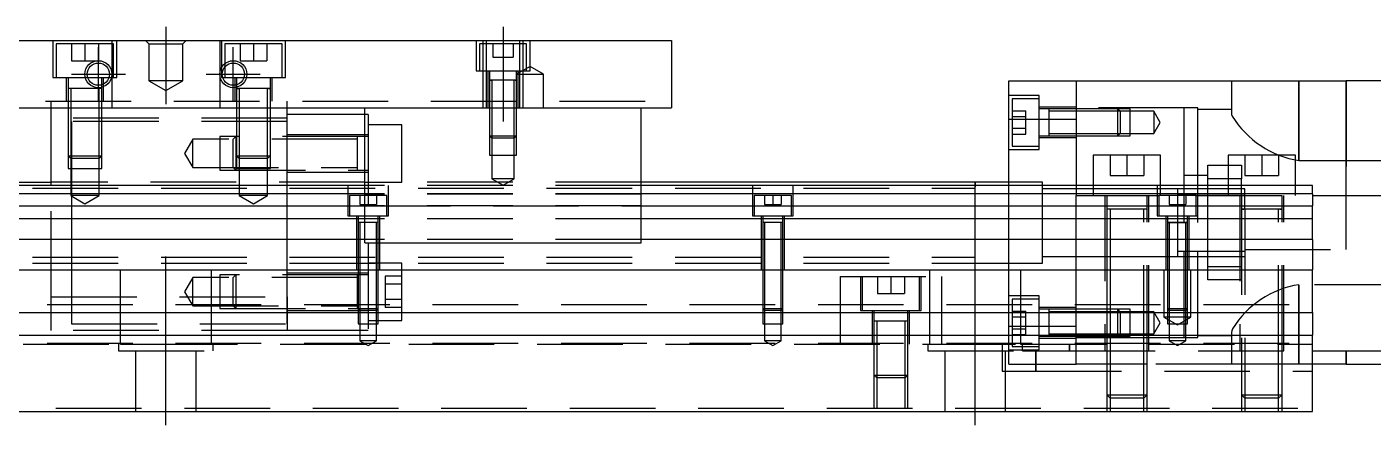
# Model space of a CAD drawing. Extents: x -10 to 536, y -256 to 77.
# Drawn here: x 149.4 to 349, y -223.3 to -164.3 of the extents above; entities that cross this region are included whole.
import ezdxf

# ---------------------------------------------------------------- set-up
doc = ezdxf.new("R2010")
doc.units = 0
doc.linetypes.add('CENTER', pattern=[50.8, 31.75, -6.35, 6.35, -6.35])
doc.linetypes.add('DASHED', pattern=[19.05, 12.7, -6.35])
doc.layers.get('0').update_dxf_attribs({"linetype": 'CONTINUOUS'})
doc.layers.add('CENTER', color=1, linetype='CENTER')

msp = doc.modelspace()

# ---------------------------------------------------------------- linework, layer by layer
at = {"color": 7, "linetype": 'CONTINUOUS'}
for p, q in [((95, -166.31), (245, -166.31)), ((245, -166.31), (245, -176.31)), ((295, -177.98029), (295, -172.31)), ((295, -172.31), (305, -172.31)), ((305, -172.31), (345, -172.31)), ((305, -172.31), (305, -187.81)), ((345, -189.31), (345, -172.31)), ((355, -172.31), (345, -172.31)), ((185.1, -176.31), (185.1, -175.31)), ((95, -176.31), (245, -176.31)), ((153, -187.81), (153, -176.31)), ((188, -196.31), (188, -176.31)), ((199.5, -177.31), (188, -177.31)), ((199.5, -196.31), (199.5, -176.31)), ((240.5, -196.31), (240.5, -176.31)), ((188, -187.81), (188, -178.31)), ((295, -177.98029), (305, -177.98029)), ((295, -187.81), (295, -177.98029)), ((317.5, -183.31), (307.5, -183.31)), ((307.5, -183.31), (307.5, -187.81)), ((317.5, -187.81), (317.5, -183.31)), ((337.5, -183.31), (327.5, -183.31)), ((327.5, -183.31), (327.5, -187.81)), ((337.5, -187.81), (337.5, -183.31)), ((140.5, -187.31), (153, -187.31)), ((290.005, -187.31), (240.5, -187.31)), ((295, -187.31), (289.995, -187.31)), ((290, -193.31), (290, -187.309994)), ((290, -199.310006), (290, -187.309994)), ((290, -187.808756), (290, -187.31)), ((199.5, -187.81), (140.5, -187.81)), ((199.5, -189.062272), (140.5, -189.062272)), ((340, -187.81), (240.5, -187.81)), ((340, -189.062272), (240.5, -189.062272)), ((290, -198.435), (290, -188.185)), ((340, -189.062272), (340, -187.81)), ((340, -189.062272), (340, -190.83668)), ((340, -189.31), (355, -189.31)), ((140.5, -190.83668), (199.5, -190.83668)), ((240.5, -190.83668), (340, -190.83668)), ((340, -192.733076), (340, -190.83668)), ((199.5, -192.733076), (140.5, -192.733076)), ((340, -192.733076), (240.5, -192.733076)), ((340, -195.787372), (340, -192.733076)), ((199.5, -195.787372), (140.5, -195.787372)), ((199.5, -196.31), (240.5, -196.31)), ((340, -195.787372), (240.5, -195.787372)), ((340, -195.787372), (340, -200.31)), ((290, -199.310006), (290, -198.435)), ((0, -200.31), (340, -200.31)), ((340, -206.61), (340, -200.31)), ((0, -206.61), (340, -206.61)), ((340, -206.61), (340, -210.01)), ((0, -210.01), (340, -210.01)), ((340, -221.31), (340, -210.01)), ((340, -212.31), (355, -212.31)), ((345, -214.31), (345, -212.31)), ((345, -214.31), (340, -214.31)), ((345, -214.31), (355, -214.31)), ((0, -221.31), (340, -221.31))]:
    msp.add_line(p, q, dxfattribs=at)
at = {"color": 3, "linetype": 'DASHED'}
for p, q in [((153.25, -166.31), (153.25, -171.81)), ((162.25, -166.81), (153.75, -166.81)), ((153.75, -166.81), (153.75, -171.81)), ((156, -166.81), (156, -169.31)), ((158, -166.81), (158, -169.31)), ((160, -166.81), (160, -169.31)), ((162, -166.31), (162, -176.31)), ((162, -166.31), (162, -176.31)), ((162.25, -171.81), (162.25, -166.81)), ((162.75, -171.81), (162.75, -166.31)), ((167, -166.31), (167.5, -166.81)), ((167.5, -166.81), (167.5, -172.31)), ((167.5, -166.81), (172.5, -166.81)), ((172.5, -166.81), (173, -166.31)), ((172.5, -172.31), (172.5, -166.81)), ((178, -166.31), (178, -176.31)), ((178, -166.31), (178, -176.31)), ((178.25, -166.31), (178.25, -171.81)), ((187.25, -166.81), (178.75, -166.81)), ((178.75, -166.81), (178.75, -169.74875)), ((181, -166.81), (181, -169.31)), ((183, -166.81), (183, -169.31)), ((185, -166.81), (185, -169.31)), ((187.25, -171.81), (187.25, -166.81)), ((187.75, -171.81), (187.75, -166.31)), ((216, -166.31), (216, -170.81)), ((223.5, -166.81), (216.5, -166.81)), ((216.5, -166.81), (216.5, -170.81)), ((217.000006, -166.31), (217.000006, -166.81)), ((217.000006, -166.81), (217.000006, -170.81)), ((217.5, -166.31), (217.5, -176.31)), ((218.5, -166.81), (218.5, -168.81)), ((220, -166.81), (220, -168.81)), ((221.5, -166.81), (221.5, -168.81)), ((222.5, -176.31), (222.5, -166.31)), ((222.999994, -166.81), (222.999994, -166.31)), ((222.999994, -170.81), (222.999994, -166.81)), ((223.5, -170.81), (223.5, -166.81)), ((224, -170.81), (224, -166.31)), ((156, -169.31), (158, -169.31)), ((158, -169.31), (160, -169.31)), ((181, -169.31), (183, -169.31)), ((183, -169.31), (185, -169.31)), ((218.5, -168.81), (220, -168.81)), ((220, -168.81), (221.5, -168.81)), ((178.75, -169.74875), (178.75, -170.232968)), ((178.75, -170.232968), (178.75, -171.81)), ((216, -170.81), (224, -170.81)), ((217.000006, -170.81), (217.000006, -176.31)), ((217.75, -170.81), (217.75, -176.31)), ((218, -170.81), (218, -172.21)), ((224, -170.1553), (222, -171.31)), ((222, -172.21), (222, -170.81)), ((222, -171.31), (226, -171.31)), ((222.25, -176.31), (222.25, -170.81)), ((222.999994, -176.31), (222.999994, -170.81)), ((226, -171.31), (224, -170.1553)), ((226, -176.31), (226, -171.31)), ((153.25, -171.81), (162.75, -171.81)), ((155.25, -171.81), (155.25, -175.31)), ((160.500006, -173.41), (155.499994, -173.41)), ((155.5, -171.81), (155.5, -173.41)), ((155.5, -173.405), (155.5, -173.41)), ((155.757468, -173.41), (155.5, -173.41)), ((155.5, -173.41), (155.5, -173.415)), ((155.5, -173.41), (155.5, -175.31)), ((160.013852, -173.41), (155.757468, -173.41)), ((155.9, -173.41), (155.9, -175.31)), ((160.242552, -173.41), (160.013852, -173.41)), ((160.1, -175.31), (160.1, -173.41)), ((160.5, -173.41), (160.242552, -173.41)), ((160.5, -172.882418), (160.5, -171.81)), ((160.5, -173.246492), (160.5, -172.882418)), ((160.5, -173.41), (160.5, -173.246492)), ((160.5, -173.41), (160.5, -173.405)), ((160.5, -173.415), (160.5, -173.41)), ((160.5, -175.31), (160.5, -173.41)), ((160.75, -175.31), (160.75, -171.81)), ((167.5, -172.31), (170, -173.753376)), ((172.5, -172.31), (167.5, -172.31)), ((170, -173.753376), (172.5, -172.31)), ((178.25, -171.81), (187.75, -171.81)), ((180.25, -171.81), (180.25, -175.31)), ((185.500006, -173.41), (180.499994, -173.41)), ((185.500006, -173.41), (180.499994, -173.41)), ((185.500006, -173.41), (180.499994, -173.41)), ((180.5, -171.81), (180.5, -172.882418)), ((180.5, -172.882418), (180.5, -173.246492)), ((180.5, -173.246492), (180.5, -173.41)), ((180.5, -173.405), (180.5, -173.41)), ((180.5, -173.41), (180.757448, -173.41)), ((180.757468, -173.41), (180.5, -173.41)), ((180.5, -173.41), (180.5, -173.415)), ((180.5, -173.41), (180.5, -175.31)), ((185.242552, -173.41), (180.757468, -173.41)), ((180.9, -173.41), (180.9, -175.31)), ((185.1, -175.31), (185.1, -173.41)), ((185.5, -173.41), (185.242552, -173.41)), ((185.242602, -173.41), (185.5, -173.41)), ((185.5, -173.41), (185.5, -171.81)), ((185.5, -173.41), (185.5, -173.405)), ((185.5, -173.415), (185.5, -173.41)), ((185.5, -175.31), (185.5, -173.41)), ((185.75, -175.31), (185.75, -171.81)), ((222.000006, -172.21), (217.999994, -172.21)), ((222.000006, -172.21), (217.999994, -172.21)), ((222.000006, -172.21), (217.999994, -172.21)), ((218, -172.205), (218, -172.21)), ((218, -172.21), (218.216462, -172.21)), ((218.216708, -172.21), (218, -172.21)), ((218, -172.21), (218, -172.215)), ((218, -172.21), (218, -176.31)), ((221.783332, -172.21), (218.216708, -172.21)), ((218.35, -172.21), (218.35, -176.31)), ((221.65, -176.31), (221.65, -172.21)), ((222, -172.21), (221.783332, -172.21)), ((221.783538, -172.21), (222, -172.21)), ((222, -172.21), (222, -172.205)), ((222, -172.215), (222, -172.21)), ((222, -176.31), (222, -172.21)), ((328, -172.31), (328, -177.044622)), ((338, -184.114212), (338, -172.31)), ((338, -172.31), (338, -184.114212)), ((345, -172.31), (345, -189.31)), ((95, -175.31), (245, -175.31)), ((153, -176.31), (153, -175.31)), ((155.5, -175.31), (155.5, -176.31)), ((155.500006, -175.31), (155.500006, -176.31)), ((155.9, -175.31), (155.9, -176.31)), ((160.1, -176.31), (160.1, -175.31)), ((160.499994, -176.31), (160.499994, -175.31)), ((160.5, -176.31), (160.5, -175.31)), ((180.5, -175.31), (180.5, -183.41)), ((180.500006, -175.31), (180.500006, -183.41)), ((180.9, -175.31), (180.9, -183.81)), ((185.499994, -176.31), (185.499994, -175.31)), ((185.5, -176.31), (185.5, -175.31)), ((188, -176.31), (188, -175.31)), ((299.5, -174.460758), (295, -174.460758)), ((295.5, -174.960758), (295.5, -178.460758)), ((299.5, -174.960758), (295.5, -174.960758)), ((299.5, -182.460758), (299.5, -174.460758)), ((155.5, -176.31), (155.5, -183.41)), ((155.500006, -176.31), (155.500006, -183.410006)), ((155.9, -176.31), (155.9, -183.81)), ((160.1, -183.81), (160.1, -176.31)), ((160.499994, -183.410006), (160.499994, -176.31)), ((160.5, -183.41), (160.5, -176.31)), ((185.1, -183.81), (185.1, -176.31)), ((185.499994, -183.410006), (185.499994, -176.31)), ((185.5, -183.41), (185.5, -176.31)), ((200, -177.31), (199.5, -177.31)), ((200, -177.31), (200, -209.31)), ((218, -176.31), (218, -180.46)), ((218.000006, -176.31), (218.000002, -180.46)), ((218.35, -176.31), (218.35, -180.81)), ((221.65, -180.81), (221.65, -176.31)), ((221.999998, -180.46), (221.999994, -176.31)), ((222, -180.46), (222, -176.31)), ((295.5, -176.728706), (297.5, -176.728706)), ((295.5, -177.594732), (297.5, -177.594732)), ((297.5, -177.594732), (297.5, -176.728706)), ((297.5, -179.326782), (297.5, -177.594732)), ((305, -176.210758), (299.5, -176.210758)), ((300.9, -176.460758), (299.5, -176.460758)), ((300.9, -176.460758), (300.895, -176.460758)), ((300.9, -176.460752), (300.9, -177.045768)), ((300.9, -176.460758), (300.9, -176.677426)), ((305, -176.460758), (300.9, -176.460758)), ((300.905, -176.460758), (300.9, -176.460758)), ((300.9, -176.677426), (300.9, -177.045772)), ((305, -176.810758), (300.9, -176.810758)), ((300.9, -177.045768), (300.9, -178.320712)), ((300.9, -177.045772), (300.9, -178.460758)), ((321, -176.31), (305, -176.31)), ((311.15, -176.460758), (305, -176.460758)), ((311.15, -176.46076), (305, -176.460762)), ((311.5, -176.810758), (305, -176.810758)), ((311.15, -178.460758), (311.15, -176.460758)), ((311.5, -176.810758), (311.15, -176.460758)), ((313, -176.460762), (311.15, -176.46076)), ((311.5, -176.810758), (311.5, -178.460758)), ((313, -176.810758), (311.5, -176.810758)), ((313, -180.460752), (313, -176.460762)), ((316.5, -176.810758), (313, -176.810758)), ((316.5, -176.810758), (316.5, -180.110758)), ((317.452628, -178.460758), (316.5, -176.810758)), ((321, -187.81), (321, -176.31)), ((323, -176.31), (321, -176.31)), ((323, -187.81), (323, -176.31)), ((328, -176.56), (323, -176.56)), ((328, -177.044622), (328.03311, -177.266202)), ((328.03311, -177.266202), (328.13006, -177.52654)), ((188, -177.81), (153, -177.81)), ((156, -178.31), (156, -183.81)), ((188, -178.31), (156, -178.31)), ((205, -178.81), (200, -178.81)), ((205, -187.31), (205, -178.81)), ((295.5, -178.460758), (295.5, -181.960758)), ((295.5, -179.326782), (297.5, -179.326782)), ((297.5, -180.192808), (297.5, -179.326782)), ((300.9, -178.320712), (300.9, -178.600804)), ((300.9, -178.460758), (300.9, -179.875816)), ((300.9, -178.600804), (300.9, -179.87582)), ((311.15, -180.460758), (311.15, -178.460758)), ((311.5, -178.460758), (311.5, -180.110758)), ((316.5, -180.110758), (317.452628, -178.460758)), ((174, -180.96), (172.787564, -183.06)), ((174, -185.16), (174, -180.96)), ((198.4, -180.96), (174, -180.96)), ((200, -180.56), (178, -180.560004)), ((178, -180.560004), (178, -185.559994)), ((180.4, -180.560003), (180.4, -185.559995)), ((200, -180.31), (188, -180.31)), ((198.4, -185.56), (198.4, -180.56)), ((218, -180.46), (222, -180.46)), ((218, -180.46), (218.35, -180.81)), ((218.000002, -180.46), (218.000006, -183.31)), ((221.65, -180.81), (218.35, -180.81)), ((218.35, -180.81), (218.35, -183.31)), ((221.65, -180.81), (222, -180.46)), ((221.65, -183.31), (221.65, -180.81)), ((221.999994, -183.31), (221.999998, -180.46)), ((295.5, -180.192808), (297.5, -180.192808)), ((299.5, -180.460758), (300.9, -180.460758)), ((299.5, -180.710758), (305, -180.710758)), ((300.895, -180.460758), (300.9, -180.460758)), ((300.9, -179.875816), (300.9, -180.24405)), ((300.9, -179.87582), (300.9, -180.460762)), ((300.9, -180.110758), (305, -180.110758)), ((300.9, -180.24405), (300.9, -180.460758)), ((300.9, -180.460758), (305, -180.460758)), ((300.9, -180.460758), (300.905, -180.460758)), ((305, -180.110758), (311.5, -180.110758)), ((305, -180.460752), (311.15, -180.460756)), ((305, -180.460758), (311.15, -180.460758)), ((311.15, -180.460758), (311.5, -180.110758)), ((311.15, -180.460756), (313, -180.460752)), ((311.5, -180.110758), (313, -180.110758)), ((313, -180.110758), (316.5, -180.110758)), ((155.5, -183.41), (160.5, -183.41)), ((155.5, -183.41), (155.9, -183.81)), ((155.500006, -183.410006), (155.500006, -185.31)), ((160.1, -183.81), (160.5, -183.41)), ((160.499994, -185.31), (160.499994, -183.410006)), ((172.787564, -183.06), (174, -185.16)), ((180.5, -183.41), (185.5, -183.41)), ((180.5, -183.41), (180.9, -183.81)), ((180.500006, -183.41), (180.500006, -185.31)), ((185.1, -183.81), (185.5, -183.41)), ((185.499994, -185.31), (185.499994, -183.410006)), ((218.000006, -183.31), (221.999994, -183.31)), ((218.35, -183.31), (218.35, -186.81)), ((221.65, -186.81), (221.65, -183.31)), ((295, -182.460758), (299.5, -182.460758)), ((295.5, -181.960758), (299.5, -181.960758)), ((310, -183.31), (310, -186.31)), ((312.5, -183.31), (312.5, -186.31)), ((315, -183.31), (315, -186.31)), ((330, -183.31), (330, -186.31)), ((332.5, -183.31), (332.5, -186.31)), ((335, -183.31), (335, -186.31)), ((155.500006, -185.31), (160.499994, -185.31)), ((160.1, -183.81), (155.9, -183.81)), ((155.9, -183.81), (155.9, -185.31)), ((155.9, -185.31), (155.9, -189.31)), ((156, -183.81), (156, -196.31)), ((160.1, -185.31), (160.1, -183.81)), ((160.1, -189.31), (160.1, -185.31)), ((174, -185.16), (198.4, -185.16)), ((178, -185.559994), (200, -185.56)), ((180.500006, -185.31), (185.499994, -185.31)), ((185.1, -183.81), (180.9, -183.81)), ((180.9, -183.81), (180.9, -185.31)), ((180.9, -185.31), (180.9, -189.31)), ((185.1, -185.31), (185.1, -183.81)), ((185.1, -189.31), (185.1, -185.31)), ((324.5, -184.81), (327.5, -184.81)), ((324.5, -186.81), (324.5, -184.81)), ((327.5, -184.81), (329.5, -184.81)), ((329.5, -184.81), (329.5, -186.81)), ((338, -184.114212), (353, -184.114212)), ((199.5, -187.31), (153, -187.31)), ((188, -185.81), (200, -185.81)), ((199.5, -187.31), (205, -187.31)), ((200, -187.31), (205, -187.31)), ((240.5, -187.31), (205, -187.31)), ((221.65, -186.81), (218.35, -186.81)), ((218.35, -186.81), (220, -187.762628)), ((220, -187.762628), (221.65, -186.81)), ((290, -187.31), (290, -187.984782)), ((300, -187.31), (295, -187.31)), ((300, -187.81), (300, -187.31)), ((310, -186.31), (312.5, -186.31)), ((312.5, -186.31), (315, -186.31)), ((324.5, -186.31), (321, -186.31)), ((327.5, -186.81), (324.5, -186.81)), ((324.5, -187.81), (324.5, -186.81)), ((329.5, -186.81), (327.5, -186.81)), ((329.5, -187.81), (329.5, -186.81)), ((330, -186.31), (332.5, -186.31)), ((332.5, -186.31), (335, -186.31)), ((55, -188.185), (290, -188.185)), ((153, -204.31), (153, -187.81)), ((160.1, -189.31), (155.9, -189.31)), ((155.9, -189.31), (158, -190.522436)), ((158, -190.522436), (160.1, -189.31)), ((185.1, -189.31), (180.9, -189.31)), ((180.9, -189.31), (183, -190.522436)), ((183, -190.522436), (185.1, -189.31)), ((188, -208.31), (188, -187.81)), ((197, -187.81), (197, -192.31)), ((202.75, -189.31), (197.25, -189.31)), ((197.25, -189.31), (197.25, -192.31)), ((198.75, -189.31), (198.75, -190.61)), ((240.5, -187.81), (199.5, -187.81)), ((240.5, -189.062272), (199.5, -189.062272)), ((240.5, -189.107056), (199.5, -189.107056)), ((200, -189.31), (200, -190.61)), ((201.25, -189.31), (201.25, -190.61)), ((202.75, -192.31), (202.75, -189.31)), ((203, -192.31), (203, -187.81)), ((257, -187.81), (257, -192.31)), ((262.75, -189.31), (257.25, -189.31)), ((257.25, -189.31), (257.25, -192.31)), ((258.75, -189.31), (258.75, -190.61)), ((260, -189.31), (260, -190.61)), ((261.25, -189.31), (261.25, -190.61)), ((262.75, -192.31), (262.75, -189.31)), ((263, -192.31), (263, -187.81)), ((290, -193.109962), (290, -187.808756)), ((295, -200.31), (295, -187.81)), ((300, -193.31), (300, -187.81)), ((305, -188.31), (300, -188.31)), ((305, -187.81), (305, -189.31)), ((307.5, -188.31), (305, -188.31)), ((305, -189.31), (317.25, -189.31)), ((305, -200.31), (305, -189.31)), ((307.5, -187.81), (307.5, -189.31)), ((317.5, -188.31), (307.5, -188.31)), ((309.25, -189.31), (309.25, -212.31)), ((309.5, -189.31), (309.5, -191.31)), ((315.5, -191.31), (315.5, -189.31)), ((315.75, -212.31), (315.75, -189.31)), ((317, -187.81), (317, -192.31)), ((322.75, -189.31), (317.25, -189.31)), ((317.25, -189.31), (317.25, -192.31)), ((317.5, -189.31), (317.5, -187.81)), ((320.005, -188.31), (317.5, -188.31)), ((318.75, -189.31), (318.75, -190.61)), ((321, -188.31), (319.995, -188.31)), ((320, -188.31), (320.005, -198.31)), ((320, -189.06), (330, -189.06)), ((321, -189.31), (321, -187.81)), ((324.5, -188.31), (321, -188.31)), ((321, -192.31), (321, -189.31)), ((321.25, -189.31), (321.25, -190.61)), ((322.75, -189.31), (340, -189.31)), ((322.75, -192.31), (322.75, -189.31)), ((323, -192.31), (323, -187.81)), ((324.5, -189.31), (324.5, -187.81)), ((327.5, -188.31), (324.5, -188.31)), ((324.5, -199.81), (324.5, -189.31)), ((327.5, -187.81), (327.5, -189.31)), ((329.5, -188.31), (327.5, -188.31)), ((329.25, -189.31), (329.25, -212.31)), ((329.5, -189.31), (329.5, -187.81)), ((330, -188.31), (329.5, -188.31)), ((329.5, -189.31), (329.5, -191.31)), ((330, -189.31), (330, -188.31)), ((330, -191.31), (330, -189.31)), ((335.5, -191.31), (335.5, -189.31)), ((335.75, -212.31), (335.75, -189.31)), ((337.5, -189.31), (337.5, -187.81)), ((345, -197.31), (345, -189.31)), ((198.75, -190.61), (200, -190.61)), ((240.5, -190.81), (199.5, -190.81)), ((199.5, -190.83668), (240.5, -190.83668)), ((200, -190.61), (201.25, -190.61)), ((258.75, -190.61), (260, -190.61)), ((260, -190.61), (261.25, -190.61)), ((315.500006, -191.31), (309.499994, -191.31)), ((309.5, -191.305), (309.5, -191.31)), ((309.849602, -191.31), (309.5, -191.31)), ((309.5, -191.31), (309.5, -200.31)), ((309.5, -191.31), (309.5, -191.315)), ((315.15035, -191.31), (309.849602, -191.31)), ((310, -191.31), (310, -200.31)), ((315, -212.31), (315, -191.31)), ((315.5, -191.31), (315.15035, -191.31)), ((315.5, -191.31), (315.5, -191.305)), ((315.5, -212.31), (315.5, -191.31)), ((315.5, -191.315), (315.5, -191.31)), ((318.75, -190.61), (320, -190.61)), ((320, -190.61), (321.25, -190.61)), ((335.500006, -191.31), (329.499994, -191.31)), ((335.500006, -191.31), (329.499994, -191.31)), ((335.500006, -191.31), (329.499994, -191.31)), ((329.5, -191.305), (329.5, -191.31)), ((329.5, -191.31), (329.84965, -191.31)), ((329.849602, -191.31), (329.5, -191.31)), ((329.5, -191.31), (329.5, -191.315)), ((329.5, -191.31), (329.5, -212.31)), ((335.15035, -191.31), (329.849602, -191.31)), ((330, -191.31), (330, -212.31)), ((335, -212.31), (335, -191.31)), ((335.150204, -191.31), (335.5, -191.31)), ((335.5, -191.31), (335.15035, -191.31)), ((335.5, -191.31), (335.5, -191.305)), ((335.5, -191.315), (335.5, -191.31)), ((335.5, -212.31), (335.5, -191.31)), ((197, -192.31), (203, -192.31)), ((198.25, -192.31), (198.25, -200.31)), ((199.998804, -193.31), (198.499994, -193.31)), ((201.500006, -193.31), (198.499994, -193.31)), ((198.5, -192.31), (198.5, -193.31)), ((198.5, -193.305), (198.5, -193.31)), ((198.624678, -193.31), (198.5, -193.31)), ((198.5, -193.31), (198.5, -193.315)), ((198.5, -193.31), (198.5, -200.31)), ((199.998804, -193.31), (198.624678, -193.31)), ((198.75, -193.31), (198.75, -200.31)), ((240.5, -192.733076), (199.5, -192.733076)), ((201.500006, -193.31), (199.998804, -193.31)), ((201.37533, -193.31), (199.998804, -193.31)), ((201.25, -200.31), (201.25, -193.31)), ((201.5, -193.31), (201.37533, -193.31)), ((201.5, -193.31), (201.5, -192.31)), ((201.5, -193.31), (201.5, -193.305)), ((201.5, -193.315), (201.5, -193.31)), ((201.5, -200.31), (201.5, -193.31)), ((201.75, -200.31), (201.75, -192.31)), ((257, -192.31), (263, -192.31)), ((258.25, -192.31), (258.25, -200.31)), ((259.998804, -193.31), (258.499994, -193.31)), ((261.500006, -193.31), (258.499994, -193.31)), ((258.5, -192.31), (258.5, -193.31)), ((258.5, -193.305), (258.5, -193.31)), ((258.624678, -193.31), (258.5, -193.31)), ((258.5, -193.31), (258.5, -193.315)), ((258.5, -193.31), (258.5, -200.31)), ((259.998804, -193.31), (258.624678, -193.31)), ((258.75, -193.31), (258.75, -200.31)), ((261.500006, -193.31), (259.998804, -193.31)), ((261.37533, -193.31), (259.998804, -193.31)), ((261.25, -200.31), (261.25, -193.31)), ((261.5, -193.31), (261.37533, -193.31)), ((261.5, -193.31), (261.5, -192.31)), ((261.5, -193.31), (261.5, -193.305)), ((261.5, -193.315), (261.5, -193.31)), ((261.5, -200.31), (261.5, -193.31)), ((261.75, -200.31), (261.75, -192.31)), ((290, -199.309164), (290, -193.109962)), ((300, -199.31), (300, -193.31)), ((317, -192.31), (323, -192.31)), ((318.25, -192.31), (318.25, -200.31)), ((321.500006, -193.31), (318.499994, -193.31)), ((320, -193.31), (318.499994, -193.31)), ((321.500006, -193.31), (318.499994, -193.31)), ((318.5, -192.31), (318.5, -193.31)), ((318.5, -193.305), (318.5, -193.31)), ((318.5, -193.31), (318.62467, -193.31)), ((318.624678, -193.31), (318.5, -193.31)), ((318.5, -193.31), (318.5, -200.31)), ((318.5, -193.31), (318.5, -193.315)), ((318.62467, -193.31), (321.375392, -193.31)), ((319.998804, -193.31), (318.624678, -193.31)), ((318.75, -193.31), (318.75, -200.31)), ((321.37533, -193.31), (319.998804, -193.31)), ((321.500006, -193.31), (320, -193.31)), ((321, -193.31), (321, -192.31)), ((321, -210.31), (321, -193.31)), ((321.25, -200.31), (321.25, -193.31)), ((321.5, -193.31), (321.37533, -193.31)), ((321.375392, -193.31), (321.5, -193.31)), ((321.5, -193.31), (321.5, -192.31)), ((321.5, -193.31), (321.5, -193.305)), ((321.5, -200.31), (321.5, -193.31)), ((321.5, -193.315), (321.5, -193.31)), ((321.75, -200.31), (321.75, -192.31)), ((323, -193.31), (323, -192.31)), ((323, -210.31), (323, -193.31)), ((156, -196.31), (156, -200.31)), ((188, -200.31), (188, -196.31)), ((240.5, -195.787372), (199.5, -195.787372)), ((240.5, -195.81), (199.5, -195.81)), ((320, -197.56), (330, -197.56)), ((330, -197.31), (345, -197.31)), ((55, -198.435), (290, -198.435)), ((55, -199.31), (290, -199.31)), ((205, -199.31), (200, -199.31)), ((205, -207.81), (205, -199.31)), ((289.995, -199.31), (290, -199.31)), ((290, -199.31), (290, -199.309164)), ((290, -199.31), (290.005, -199.31)), ((290, -199.31), (295, -199.31)), ((295, -199.31), (300, -199.31)), ((300, -198.31), (305, -198.31)), ((305, -198.31), (309.5, -198.31)), ((309.5, -198.31), (310, -198.31)), ((310, -198.31), (320.005, -198.31)), ((319.995, -198.31), (329.5, -198.31)), ((320.005, -198.31), (329.5, -198.31)), ((329.5, -198.31), (330, -198.31)), ((156, -200.31), (156, -206.61)), ((163.291796, -211.31), (163.291796, -200.31)), ((174, -201.46), (172.787564, -203.56)), ((174, -205.66), (174, -201.46)), ((198.4, -201.46), (174, -201.46)), ((176.708204, -200.31), (176.708204, -211.31)), ((200, -201.06), (178, -201.060004)), ((178, -201.060004), (178, -206.059994)), ((180.4, -201.060003), (180.4, -206.059995)), ((188, -204.31), (188, -200.31)), ((200, -200.81), (188, -200.81)), ((198.4, -206.06), (198.4, -201.06)), ((198.5, -200.31), (198.5, -206.06)), ((198.500006, -200.31), (198.500002, -206.06)), ((198.75, -200.31), (198.75, -206.31)), ((201.25, -206.31), (201.25, -200.31)), ((201.499998, -206.06), (201.499994, -200.31)), ((201.5, -206.06), (201.5, -200.31)), ((202.5, -201.250598), (202.5, -205.869402)), ((205, -201.250598), (202.5, -201.250598)), ((258.5, -200.31), (258.5, -206.06)), ((258.500006, -200.31), (258.500002, -206.06)), ((258.75, -200.31), (258.75, -206.31)), ((261.25, -206.31), (261.25, -200.31)), ((261.499998, -206.06), (261.499994, -200.31)), ((261.5, -206.06), (261.5, -200.31)), ((270, -201.31), (270, -206.61)), ((270, -201.31), (285, -201.31)), ((273, -201.31), (273, -206.31)), ((273.25, -201.31), (273.25, -206.31)), ((275.5, -201.31), (275.5, -203.81)), ((277.5, -201.31), (277.5, -203.81)), ((279.5, -201.31), (279.5, -203.81)), ((281.75, -206.31), (281.75, -201.31)), ((282, -206.31), (282, -201.31)), ((283.291796, -211.31), (283.291796, -200.31)), ((285, -201.31), (285, -206.61)), ((295, -206.61), (295, -200.31)), ((296.708204, -200.31), (296.708204, -211.31)), ((305, -206.61), (305, -200.31)), ((309.5, -200.31), (309.5, -206.61)), ((310, -200.31), (310, -206.61)), ((318, -200.31), (318, -207.31)), ((318.5, -200.31), (318.5, -206.06)), ((318.500006, -200.31), (318.500006, -206.060006)), ((318.75, -200.31), (318.75, -206.31)), ((321.25, -206.31), (321.25, -200.31)), ((321.499994, -206.060006), (321.499994, -200.31)), ((321.5, -206.06), (321.5, -200.31)), ((322, -207.31), (322, -200.31)), ((324.5, -199.81), (329.5, -199.81)), ((324.5, -201.81), (324.5, -199.81)), ((172.787564, -203.56), (174, -205.66)), ((205, -202.4053), (202.5, -202.4053)), ((329.5, -201.81), (324.5, -201.81)), ((353, -202.505788), (338, -202.505788)), ((338, -214.31), (338, -202.505788)), ((338, -202.505788), (338, -212.31)), ((0, -205.46), (340, -205.46)), ((153, -204.31), (188, -204.31)), ((153, -206.61), (153, -204.31)), ((188, -204.31), (188, -209.31)), ((205, -204.7147), (202.5, -204.7147)), ((275.5, -203.81), (277.5, -203.81)), ((277.5, -203.81), (279.5, -203.81)), ((299.5, -204.159242), (295, -204.159242)), ((295.5, -204.659242), (295.5, -206.61)), ((299.5, -204.659242), (295.5, -204.659242)), ((299.5, -212.159242), (299.5, -204.159242)), ((153, -209.31), (153, -206.61)), ((156, -206.61), (156, -208.31)), ((174, -205.66), (198.4, -205.66)), ((178, -206.059994), (200, -206.06)), ((188, -206.31), (200, -206.31)), ((198.5, -206.06), (201.5, -206.06)), ((198.5, -206.06), (198.75, -206.31)), ((198.500002, -206.06), (198.500006, -206.61)), ((198.500006, -206.61), (198.500006, -208.31)), ((201.25, -206.31), (198.75, -206.31)), ((198.75, -206.31), (198.75, -208.31)), ((201.25, -206.31), (201.5, -206.06)), ((201.25, -208.31), (201.25, -206.31)), ((201.499994, -206.61), (201.499998, -206.06)), ((201.499994, -208.31), (201.499994, -206.61)), ((205, -205.869402), (202.5, -205.869402)), ((258.5, -206.06), (261.5, -206.06)), ((258.5, -206.06), (258.75, -206.31)), ((258.500002, -206.06), (258.500006, -206.61)), ((258.500006, -206.61), (258.500006, -208.31)), ((261.25, -206.31), (258.75, -206.31)), ((258.75, -206.31), (258.75, -208.31)), ((261.25, -206.31), (261.5, -206.06)), ((261.25, -208.31), (261.25, -206.31)), ((261.499994, -206.61), (261.499998, -206.06)), ((261.499994, -208.31), (261.499994, -206.61)), ((270, -206.61), (270, -210.01)), ((273, -206.31), (282, -206.31)), ((274.75, -206.31), (274.75, -211.31)), ((275, -206.31), (275, -206.61)), ((275, -206.61), (275, -207.91)), ((280, -206.61), (280, -206.31)), ((280, -207.91), (280, -206.61)), ((280.25, -211.31), (280.25, -206.31)), ((285, -206.61), (285, -210.01)), ((295, -208.63971), (295, -206.61)), ((295.5, -206.427192), (297.5, -206.427192)), ((295.5, -206.61), (295.5, -208.159242)), ((295.5, -207.293218), (297.5, -207.293218)), ((297.5, -207.293218), (297.5, -206.427192)), ((297.5, -209.025268), (297.5, -207.293218)), ((305, -205.909242), (299.5, -205.909242)), ((300.9, -206.159242), (299.5, -206.159242)), ((300.9, -206.159242), (300.895, -206.159242)), ((300.9, -206.159238), (300.9, -210.159248)), ((300.9, -206.159238), (300.9, -206.509242)), ((300.9, -206.159238), (300.9, -210.159248)), ((300.9, -206.159242), (300.9, -206.37591)), ((305, -206.159242), (300.9, -206.159242)), ((300.905, -206.159242), (300.9, -206.159242)), ((300.9, -206.37591), (300.9, -206.609676)), ((300.9, -206.509242), (300.9, -206.61)), ((305, -206.509242), (300.9, -206.509242)), ((300.9, -206.609676), (300.9, -208.159242)), ((300.9, -206.61), (300.9, -208.026198)), ((309.5, -206.159242), (305, -206.159242)), ((309.5, -206.159248), (305, -206.159248)), ((309.5, -206.509242), (305, -206.509242)), ((305, -210.01), (305, -206.61)), ((310, -206.159242), (309.5, -206.159242)), ((310, -206.159248), (309.5, -206.159248)), ((310, -206.509242), (309.5, -206.509242)), ((309.5, -206.61), (309.5, -210.01)), ((311.15, -206.159242), (310, -206.159242)), ((311.15, -206.159244), (310, -206.159248)), ((311.5, -206.509242), (310, -206.509242)), ((310, -206.61), (310, -210.01)), ((311.15, -206.61), (311.15, -206.159242)), ((311.5, -206.509242), (311.15, -206.159242)), ((313, -206.159248), (311.15, -206.159244)), ((311.15, -208.159242), (311.15, -206.61)), ((311.5, -206.509242), (311.5, -206.61)), ((313, -206.509242), (311.5, -206.509242)), ((311.5, -206.61), (311.5, -208.159242)), ((313, -206.61), (313, -206.159248)), ((316.5, -206.509242), (313, -206.509242)), ((313, -210.01), (313, -206.61)), ((316.5, -206.509242), (316.5, -209.809242)), ((317.452628, -208.159242), (316.5, -206.509242)), ((322, -207.31), (318, -207.31)), ((318, -207.31), (320, -208.4647)), ((318.5, -206.06), (321.5, -206.06)), ((318.5, -206.06), (318.75, -206.31)), ((318.500006, -206.060006), (318.500006, -206.61)), ((318.500006, -206.61), (318.500006, -208.31)), ((321.25, -206.31), (318.75, -206.31)), ((318.75, -206.31), (318.75, -208.31)), ((320, -208.4647), (322, -207.31)), ((321.25, -206.31), (321.5, -206.06)), ((321.25, -208.31), (321.25, -206.31)), ((321.499994, -206.61), (321.499994, -206.060006)), ((321.499994, -208.31), (321.499994, -206.61)), ((188, -209.31), (153, -209.31)), ((156, -208.31), (188, -208.31)), ((200, -209.31), (188, -209.31)), ((198.500006, -208.31), (201.499994, -208.31)), ((198.75, -208.31), (198.75, -210.81)), ((200, -207.81), (205, -207.81)), ((201.25, -210.81), (201.25, -208.31)), ((258.500006, -208.31), (261.499994, -208.31)), ((258.75, -208.31), (258.75, -210.81)), ((261.25, -210.81), (261.25, -208.31)), ((280.000006, -207.91), (274.999994, -207.91)), ((280.000006, -207.91), (274.999994, -207.91)), ((275, -207.905), (275, -207.91)), ((275.257468, -207.91), (275, -207.91)), ((275, -207.91), (275, -210.01)), ((275, -207.91), (275, -207.915)), ((279.742552, -207.91), (275.257468, -207.91)), ((275.4, -207.91), (275.4, -210.01)), ((279.6, -210.01), (279.6, -207.91)), ((280, -207.91), (279.742552, -207.91)), ((280, -207.91), (280, -207.905)), ((280, -210.01), (280, -207.91)), ((280, -207.915), (280, -207.91)), ((295, -210.01), (295, -208.63971)), ((295, -208.63971), (305, -208.63971)), ((295.5, -208.159242), (295.5, -210.01)), ((295.5, -209.025268), (297.5, -209.025268)), ((297.5, -209.891294), (297.5, -209.025268)), ((300.9, -208.026198), (300.9, -208.292286)), ((300.9, -208.159242), (300.9, -210.159248)), ((300.9, -208.159242), (300.9, -210.159248)), ((300.9, -208.159242), (300.9, -209.942534)), ((300.9, -208.292286), (300.9, -209.809242)), ((311.15, -210.01), (311.15, -208.159242)), ((311.5, -208.159242), (311.5, -209.809242)), ((316.5, -209.809242), (317.452628, -208.159242)), ((318.500006, -208.31), (321.499994, -208.31)), ((318.75, -208.31), (318.75, -210.81)), ((321.25, -210.81), (321.25, -208.31)), ((328.0406, -209.327478), (328, -209.575378)), ((328.159074, -209.032398), (328.0406, -209.327478)), ((0, -211.16), (340, -211.16)), ((91.708204, -211.31), (283.291796, -211.31)), ((163, -211.31), (163, -212.31)), ((163.291796, -211.31), (176.708204, -211.31)), ((177, -212.31), (177, -211.31)), ((201.25, -210.81), (198.75, -210.81)), ((198.75, -210.81), (200, -211.531688)), ((200, -211.531688), (201.25, -210.81)), ((261.25, -210.81), (258.75, -210.81)), ((258.75, -210.81), (260, -211.531688)), ((260, -211.531688), (261.25, -210.81)), ((270, -210.01), (270, -211.31)), ((275, -210.01), (275, -211.31)), ((275, -211.31), (275, -215.91)), ((275.000006, -211.31), (275.000002, -215.91)), ((275.4, -210.01), (275.4, -211.31)), ((275.4, -211.31), (275.4, -216.31)), ((279.6, -211.31), (279.6, -210.01)), ((279.6, -216.31), (279.6, -211.31)), ((279.999998, -215.91), (279.999994, -211.31)), ((280, -211.31), (280, -210.01)), ((280, -215.91), (280, -211.31)), ((283, -211.31), (283, -212.31)), ((283.291796, -211.31), (296.708204, -211.31)), ((285, -210.01), (285, -211.31)), ((294, -211.31), (294, -212.31)), ((295, -211.31), (295, -210.01)), ((295, -214.31), (295, -211.31)), ((295.5, -209.891294), (297.5, -209.891294)), ((295.5, -210.01), (295.5, -211.31)), ((295.5, -211.31), (295.5, -211.659242)), ((296.708204, -211.31), (340, -211.31)), ((297, -212.31), (297, -211.31)), ((299.5, -210.159242), (300.905, -210.159242)), ((299.5, -210.409242), (305, -210.409242)), ((300.895, -210.159242), (305, -210.159242)), ((300.9, -209.809242), (305, -209.809242)), ((300.9, -209.942534), (300.9, -210.010154)), ((300.9, -209.942534), (300.9, -210.010154)), ((300.9, -210.159242), (300.9, -209.942574)), ((300.9, -210.159242), (300.9, -209.942574)), ((300.9, -210.010154), (300.9, -210.159242)), ((300.9, -210.010154), (300.9, -210.159242)), ((304, -212.31), (304, -211.31)), ((304, -211.31), (304, -212.31)), ((305, -209.809242), (309.5, -209.809242)), ((305, -212.31), (305, -210.01)), ((305, -210.159238), (309.5, -210.159238)), ((305, -210.159242), (309.5, -210.159242)), ((305, -210.31), (309.5, -210.31)), ((309.5, -209.809242), (310, -209.809242)), ((309.5, -210.01), (309.5, -212.31)), ((309.5, -210.159238), (310, -210.159238)), ((309.5, -210.159242), (310, -210.159242)), ((309.5, -210.31), (310, -210.31)), ((310, -209.809242), (311.5, -209.809242)), ((310, -210.01), (310, -212.31)), ((310, -210.159238), (311.15, -210.15924)), ((310, -210.159242), (311.15, -210.159242)), ((310, -210.31), (321, -210.31)), ((311.15, -210.159242), (311.15, -210.01)), ((311.15, -210.159242), (311.299242, -210.01)), ((311.15, -210.15924), (313, -210.159238)), ((311.299242, -210.01), (311.5, -209.809242)), ((311.5, -209.809242), (313, -209.809242)), ((313, -209.809242), (316.5, -209.809242)), ((313, -210.159238), (313, -210.01)), ((321.25, -210.81), (318.75, -210.81)), ((318.75, -210.81), (320, -211.531688)), ((320, -211.531688), (321.25, -210.81)), ((321, -210.31), (323, -210.31)), ((323, -210.06), (328, -210.06)), ((328, -209.575378), (328, -214.31)), ((163, -212.31), (177, -212.31)), ((165.5, -212.31), (165.5, -221.31)), ((174.5, -221.31), (174.5, -212.31)), ((283, -212.31), (297, -212.31)), ((285.5, -212.31), (285.5, -221.31)), ((294, -212.31), (294, -215.31)), ((294.5, -221.31), (294.5, -212.31)), ((295, -212.159242), (299.5, -212.159242)), ((295.5, -211.659242), (299.5, -211.659242)), ((297, -212.31), (304, -212.31)), ((299, -215.31), (299, -212.31)), ((299, -212.31), (299, -214.31)), ((304, -212.31), (340, -212.31)), ((305, -214.31), (305, -212.31)), ((309.5, -212.31), (309.5, -218.81)), ((309.500006, -212.31), (309.500002, -218.81)), ((310, -212.31), (310, -219.31)), ((315, -219.31), (315, -212.31)), ((315.499998, -218.81), (315.499994, -212.31)), ((315.5, -218.81), (315.5, -212.31)), ((329.5, -212.31), (329.5, -218.81)), ((329.500006, -212.31), (329.500002, -218.81)), ((330, -212.31), (330, -219.31)), ((335, -219.31), (335, -212.31)), ((335.499998, -218.81), (335.499994, -212.31)), ((335.5, -218.81), (335.5, -212.31)), ((338, -212.31), (338, -214.31)), ((345, -212.31), (345, -214.31)), ((294, -215.31), (299, -215.31)), ((295, -214.31), (305, -214.31)), ((299, -214.31), (299, -215.31)), ((299, -215.31), (340, -215.31)), ((309.5, -214.31), (305, -214.31)), ((310, -214.31), (309.5, -214.31)), ((315, -214.31), (310, -214.31)), ((315.5, -214.31), (315, -214.31)), ((329.5, -214.31), (315.5, -214.31)), ((330, -214.31), (329.5, -214.31)), ((335, -214.31), (330, -214.31)), ((335.5, -214.31), (335, -214.31)), ((340, -214.31), (335.5, -214.31)), ((275, -215.91), (280, -215.91)), ((275, -215.91), (275.4, -216.31)), ((275.000002, -215.91), (275.000006, -220.81)), ((279.6, -216.31), (275.4, -216.31)), ((275.4, -216.31), (275.4, -220.81)), ((279.6, -216.31), (280, -215.91)), ((279.6, -220.81), (279.6, -216.31)), ((279.999994, -220.81), (279.999998, -215.91)), ((309.5, -218.81), (315.5, -218.81)), ((309.5, -218.81), (310, -219.31)), ((309.500002, -218.81), (309.500006, -221.31)), ((315, -219.31), (310, -219.31)), ((310, -219.31), (310, -221.31)), ((315, -219.31), (315.5, -218.81)), ((315, -221.31), (315, -219.31)), ((315.499994, -221.31), (315.499998, -218.81)), ((329.5, -218.81), (335.5, -218.81)), ((329.5, -218.81), (330, -219.31)), ((329.500002, -218.81), (329.500006, -221.31)), ((335, -219.31), (330, -219.31)), ((330, -219.31), (330, -221.31)), ((335, -219.31), (335.5, -218.81)), ((335, -221.31), (335, -219.31)), ((335.499994, -221.31), (335.499998, -218.81)), ((77.499994, -220.81), (340, -220.81))]:
    msp.add_line(p, q, dxfattribs=at)
at = {"color": 3, "linetype": 'CONTINUOUS'}
for p, q in [((180.4, -180.560003), (180.000003, -180.96)), ((180.000005, -185.16), (180.000005, -180.96)), ((180.4, -185.559995), (180.000005, -185.16)), ((180.4, -201.060003), (180.000003, -201.46)), ((180.000005, -205.66), (180.000005, -201.46)), ((180.4, -206.059995), (180.000005, -205.66))]:
    msp.add_line(p, q, dxfattribs=at)
for centre in [(160, -171.31), (180, -171.31)]:
    msp.add_circle(centre, 2, dxfattribs=at)
at = {"color": 7, "linetype": 'CONTINUOUS'}
for centre in [(160, -171.31), (180, -171.31)]:
    msp.add_circle(centre, 1.65, dxfattribs=at)
at = {"color": 3, "linetype": 'DASHED'}
for centre, radius, start, end in [((340.201275, -170.128539), 14.157848, 211.50258976, 261.05531002), ((340.184133, -216.481516), 14.145367, 98.88236378, 148.22318375)]:
    msp.add_arc(centre, radius, start, end, dxfattribs=at)
at = {"layer": 'CENTER', "color": 1, "linetype": 'CENTER'}
for p, q in [((170, -164.31), (170, -175.753376)), ((220, -164.31), (220, -178.31)), ((160, -175.31), (160, -167.31)), ((180, -175.31), (180, -167.31)), ((156, -171.31), (164, -171.31)), ((176, -171.31), (184, -171.31)), ((170, -223.31), (170, -198.31)), ((290, -223.31), (290, -198.31))]:
    msp.add_line(p, q, dxfattribs=at)

doc.saveas('drawing.dxf')
